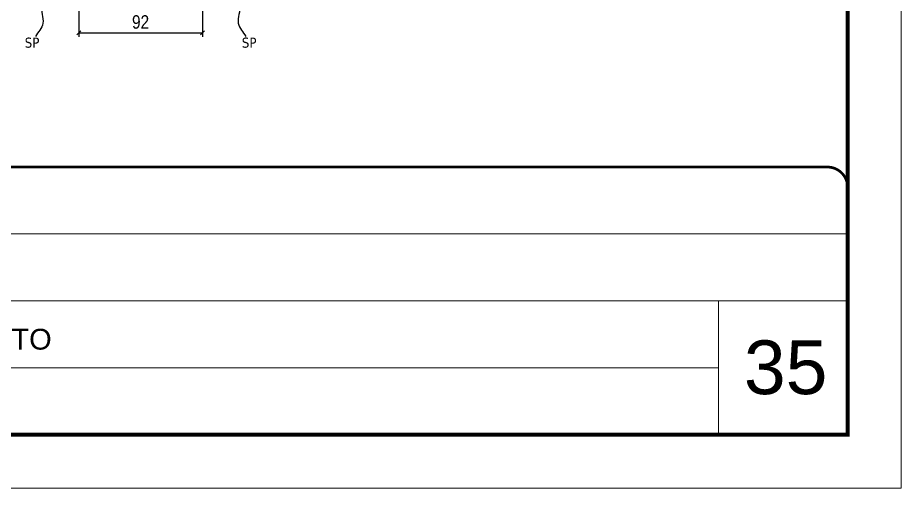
# Model space of a CAD drawing. Extents: x 28748 to 35002, y 14885 to 43501.
# Drawn here: x 32746 to 33403, y 33262 to 33613 of the extents above; entities that cross this region are included whole.
import ezdxf

# ---------------------------------------------------------------- set-up
doc = ezdxf.new("R2010")
doc.units = 0
doc.linetypes.add('CONTINUO', pattern=[0])
doc.linetypes.add('DASHED', pattern=[0.75, 0.5, -0.25])
for name, color, linetype, lineweight in [('CARIMBO', 255, 'Continuous', 9), ('Folhas', 255, 'Continuous', 9), ('SARRAFO DE PRESSAO', 251, 'DASHED', 9)]:
    doc.layers.add(name, color=color, linetype=linetype, lineweight=lineweight)
doc.layers.add('COTA', color=241, linetype='Continuous')
doc.layers.add('texto', color=7, linetype='Continuous')
doc.styles.add('ARIAL', font='arial.ttf')
doc.styles.add('COTA TECNICA', font='techl___.ttf', dxfattribs={"height": 10})
doc.styles.get("Standard").update_dxf_attribs({"font": 'arial.ttf'})
doc.dimstyles.new('PAINEL', dxfattribs={"dimtxt": 10, "dimasz": 3, "dimexe": 3, "dimexo": 3, "dimgap": 3, "dimtad": 1, "dimdec": 1, "dimzin": 12, "dimdsep": 46, "dimtxsty": 'COTA TECNICA', "dimblk1": 'OBLIQUE', "dimblk2": 'OBLIQUE', "dimsah": 1, "dimcen": 0.9, "dimclrd": 4, "dimclre": 4, "dimclrt": 240, "dimadec": 1, "dimazin": 3, "dimtfac": 1, "dimtdec": 1, "dimtmove": 0, "dimatfit": 3, "dimfxl": 1, "dimtolj": 1, "dimtzin": 12, "dimarcsym": 0})
doc.dimstyles.get("Standard").update_dxf_attribs({"dimtxt": 0.18, "dimasz": 0.18, "dimexe": 0.18, "dimexo": 0.0625, "dimgap": 0.09, "dimtad": 0, "dimtih": 1, "dimtoh": 1, "dimdec": 4, "dimzin": 0, "dimdsep": 46, "dimtxsty": 'Standard', "dimcen": 0.09, "dimadec": 0, "dimazin": 0, "dimtfac": 1, "dimtdec": 4, "dimtofl": 0, "dimtmove": 0, "dimatfit": 3, "dimfxl": 1, "dimtolj": 1, "dimtzin": 0, "dimarcsym": 0})

# ---------------------------------------------------------------- blocks, each defined once
blk = doc.blocks.new('9999999999')
at = {"color": 30, "linetype": 'CONTINUO'}
for p, q in [((98564.56, 34379.64), (99583.98, 34379.64)), ((98564.56, 34329.83), (99487.98, 34329.83)), ((99583.98, 34329.83), (99487.98, 34329.83)), ((99487.98, 34329.83), (99487.98, 34230.21)), ((98564.56, 34280.02), (99487.98, 34280.02))]:
    blk.add_line(p, q, dxfattribs=at)
at = {"color": 30, "linetype": 'CONTINUO', "const_width": 2}
blk.add_lwpolyline([(99583.98, 34230.21), (99583.98, 34414.45, 0.414214), (99568.98, 34429.45), (98228.98, 34429.45, 0.414214), (98213.98, 34414.45), (98213.98, 34245.21, 0.414214), (98228.98, 34230.21), (99583.98, 34230.21)], format="xyb", dxfattribs=at)
at = {"layer": 'Folhas'}
blk.add_lwpolyline([(98138.98, 34190.21), (99623.98, 34190.21), (99623.98, 35240.21), (98138.98, 35240.21)], close=True, dxfattribs=at)
at = {"layer": 'Folhas', "color": 30, "const_width": 3}
blk.add_lwpolyline([(98213.98, 34230.21), (99583.98, 34230.21), (99583.98, 35200.21), (98213.98, 35200.21)], close=True, dxfattribs=at)
at = {"color": 7, "linetype": 'Continuous', "ltscale": 5, "style": 'ARIAL'}
blk.add_text('7° PAVIMENTO', height=15.4829, dxfattribs=at).set_placement((98837.68, 34293.51))
blk = doc.blocks.new('_Oblique')
at = {"color": 0, "linetype": 'ByBlock', "lineweight": -2}
blk.add_line((-0.5, -0.5), (0.5, 0.5), dxfattribs=at)
blk = doc.blocks.new('*D1246')
at = {"layer": 'COTA', "color": 4, "lineweight": -2, "transparency": 16777216}
for p, q in [((32791.25, 33652.43), (32791.25, 33598.25)), ((32883.25, 33652.43), (32883.25, 33598.25)), ((32791.25, 33601.25), (32883.25, 33601.25))]:
    blk.add_line(p, q, dxfattribs=at)
at = {"layer": 'Defpoints', "color": 0, "transparency": 16777216}
for p in [(32791.25, 33655.43), (32883.25, 33655.43), (32883.25, 33601.25)]:
    blk.add_point(p, dxfattribs=at)
at = {"layer": 'COTA', "color": 4, "lineweight": -2, "transparency": 16777216, "xscale": 3, "yscale": 3, "zscale": 3, "rotation": 180}
blk.add_blockref('_Oblique', (32791.25, 33601.25), dxfattribs=at)
at = {"layer": 'COTA', "color": 4, "lineweight": -2, "transparency": 16777216, "xscale": 3, "yscale": 3, "zscale": 3}
blk.add_blockref('_Oblique', (32883.25, 33601.25), dxfattribs=at)
at = {"layer": 'COTA', "color": 240, "transparency": 16777216, "insert": (32837.25, 33609.34), "char_height": 10, "attachment_point": 5, "style": 'COTA TECNICA'}
blk.add_mtext('\\A1;92', dxfattribs=at)

msp = doc.modelspace()

# ---------------------------------------------------------------- block references
at = {"layer": 'SARRAFO DE PRESSAO', "color": 6, "linetype": 'ByBlock'}
msp.add_blockref('9999999999', (-66220.64, -928.06), dxfattribs=at)

# ---------------------------------------------------------------- texts
at = {"layer": 'CARIMBO', "style": 'ARIAL'}
msp.add_text('35', height=40, dxfattribs=at).set_placement((33286.2, 33332.29))
at = {"layer": 'texto', "color": 0, "char_height": 7.5, "attachment_point": 5}
for insert in [(32756.48, 33593.94), (32918.03, 33593.94)]:
    msp.add_mtext('{\\fTahoma|b0|i0|c0|p34;\\C4;SP}', dxfattribs=dict(at, insert=insert))

# ---------------------------------------------------------------- dimensions: what is measured, and where the dimension line sits
at = {"layer": 'COTA'}
dim = msp.add_linear_dim(base=(32883.25, 33601.25), p1=(32791.25, 33655.43), p2=(32883.25, 33655.43), dimstyle='PAINEL', override={"dimarcsym": 2}, dxfattribs=at)
dim.commit()
dim.dimension.update_dxf_attribs({"geometry": '*D1246', "text_midpoint": (32837.25, 33609.34)})

# ---------------------------------------------------------------- leaders
at = {"layer": 'COTA', "path_type": 1}
for points in [[(32779.43, 33633.25), (32763.64, 33621.41), (32764.56, 33608.4), (32759.01, 33598.62)], [(32895.08, 33633.25), (32910.87, 33621.41), (32909.94, 33608.4), (32915.5, 33598.62)]]:
    msp.add_leader(points, dimstyle='Standard', override={"dimasz": 8}, dxfattribs=at)

doc.saveas('drawing.dxf')
